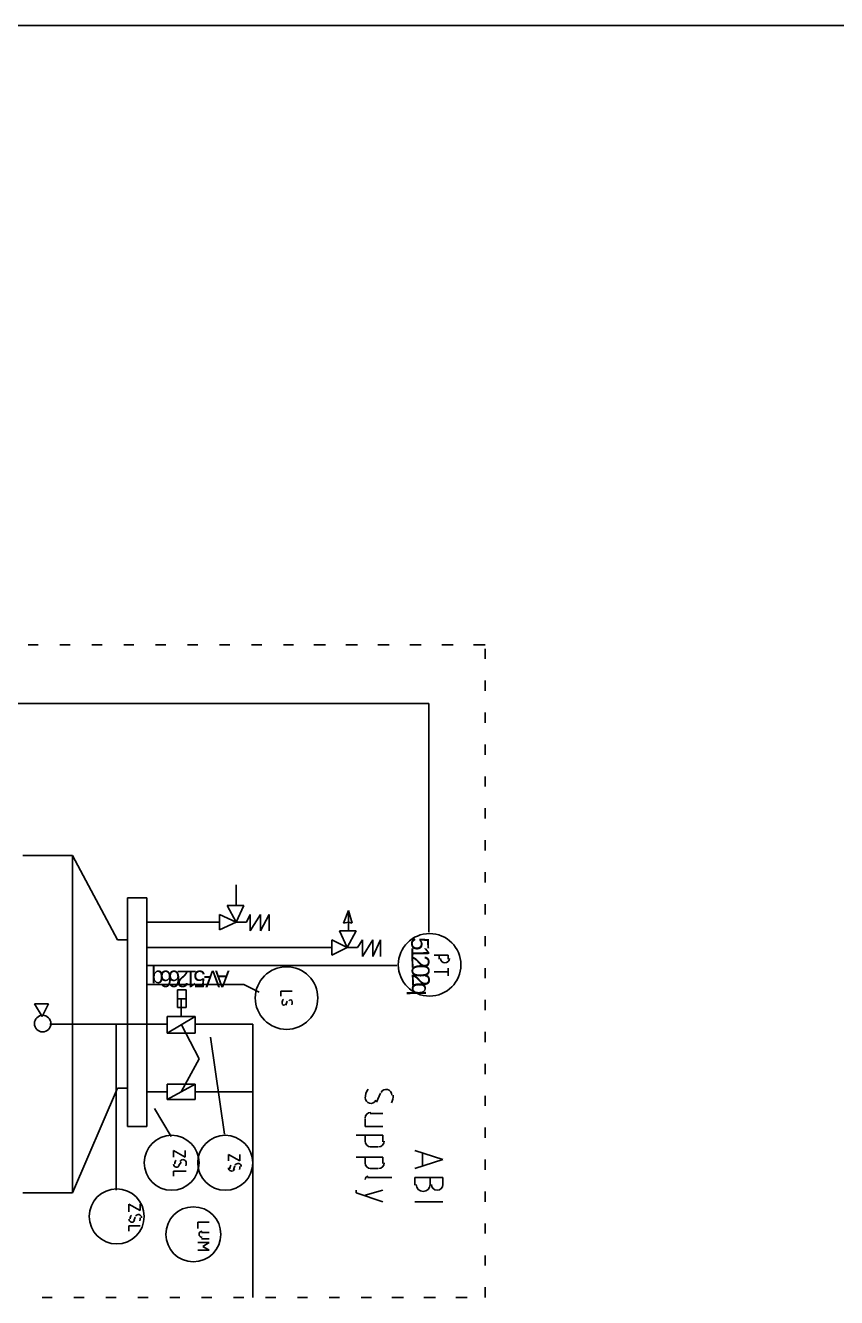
# Model space of a CAD drawing. Header units: millimetres. Extents: x 0 to 33.1, y 1.5 to 45.3.
# Drawn here: x 10.434 to 11.493, y 32.229 to 33.889 of the extents above; entities that cross this region are included whole.
import ezdxf

# ---------------------------------------------------------------- set-up
doc = ezdxf.new("R2010")
doc.units = ezdxf.units.MM
doc.header["$MEASUREMENT"] = 0
doc.layers.get('0').update_dxf_attribs({"linetype": 'CONTINUOUS'})

msp = doc.modelspace()

# ---------------------------------------------------------------- linework, layer by layer
at = {"color": 7, "linetype": 'Continuous'}
msp.add_line((8.50944, 33.8894), (11.8028, 33.8894), dxfattribs=at)
at = {"color": 140, "linetype": 'Continuous'}
for p, q in [((10.4511, 33.0811), (10.4378, 33.0811)), ((10.4928, 33.0811), (10.4794, 33.0811)), ((10.5344, 33.0811), (10.5211, 33.0811)), ((10.5761, 33.0811), (10.5628, 33.0811)), ((10.6178, 33.0811), (10.6044, 33.0811)), ((10.6594, 33.0811), (10.6461, 33.0811)), ((10.7011, 33.0811), (10.6878, 33.0811)), ((10.7428, 33.0811), (10.7294, 33.0811)), ((10.7844, 33.0811), (10.7711, 33.0811)), ((10.8261, 33.0811), (10.8111, 33.0811)), ((10.8678, 33.0811), (10.8528, 33.0811)), ((10.9094, 33.0811), (10.8944, 33.0811)), ((10.9511, 33.0811), (10.9361, 33.0811)), ((10.9928, 33.0811), (10.9778, 33.0811)), ((11.0344, 33.0811), (11.0194, 33.0811)), ((11.0344, 33.0628), (11.0344, 33.0761)), ((11.0344, 33.0211), (11.0344, 33.0344)), ((10.9611, 33.0044), (10.3244, 33.0044)), ((10.9611, 32.7061), (10.9611, 33.0044)), ((11.0344, 32.9794), (11.0344, 32.9928)), ((11.0344, 32.9378), (11.0344, 32.9511)), ((11.0344, 32.8961), (11.0344, 32.9094)), ((11.0344, 32.8544), (11.0344, 32.8678)), ((11.0344, 32.8128), (11.0344, 32.8261)), ((10.4961, 32.8061), (10.4311, 32.8061)), ((10.5545, 32.6961), (10.4961, 32.8061)), ((10.4961, 32.3661), (10.4961, 32.8061)), ((11.0344, 32.7711), (11.0344, 32.7844)), ((10.7094, 32.7411), (10.7094, 32.7678)), ((10.5928, 32.7511), (10.5678, 32.7511)), ((10.5678, 32.7511), (10.5678, 32.6961)), ((10.5928, 32.7511), (10.5928, 32.5861)), ((10.7094, 32.7194), (10.6977, 32.7411)), ((10.6977, 32.7411), (10.7195, 32.7411)), ((10.7195, 32.7411), (10.7094, 32.7194)), ((11.0344, 32.7294), (11.0344, 32.7428)), ((10.6878, 32.7194), (10.5928, 32.7194)), ((10.6878, 32.7094), (10.6878, 32.7294)), ((10.6878, 32.7294), (10.7094, 32.7194)), ((10.7094, 32.7194), (10.6878, 32.7094)), ((10.7094, 32.7194), (10.7228, 32.7194)), ((10.7228, 32.7194), (10.7278, 32.7294)), ((10.7278, 32.7294), (10.7278, 32.7078)), ((10.7278, 32.7078), (10.7411, 32.7294)), ((10.7411, 32.7294), (10.7411, 32.7078)), ((10.7411, 32.7078), (10.7528, 32.7294)), ((10.7528, 32.7294), (10.7528, 32.7078)), ((10.8494, 32.7178), (10.8561, 32.7344)), ((10.8561, 32.7194), (10.8494, 32.7178)), ((10.8561, 32.7344), (10.8611, 32.7178)), ((10.8561, 32.7344), (10.8611, 32.7178)), ((10.8561, 32.7078), (10.8561, 32.7344)), ((10.8611, 32.7178), (10.8561, 32.7194)), ((10.8611, 32.7178), (10.8561, 32.7194)), ((10.8544, 32.6861), (10.8445, 32.7078)), ((10.8445, 32.7078), (10.8661, 32.7078)), ((10.8661, 32.7078), (10.8544, 32.6861)), ((10.5678, 32.6961), (10.5545, 32.6961)), ((10.5678, 32.6961), (10.5678, 32.5028)), ((10.8344, 32.6861), (10.5928, 32.6861)), ((10.8344, 32.6761), (10.8344, 32.6961)), ((10.8344, 32.6961), (10.8544, 32.6861)), ((10.8544, 32.6861), (10.8344, 32.6761)), ((10.8544, 32.6861), (10.8678, 32.6861)), ((10.8678, 32.6861), (10.8745, 32.6961)), ((10.8745, 32.6961), (10.8745, 32.6744)), ((10.8745, 32.6744), (10.8878, 32.6961)), ((10.8878, 32.6961), (10.8878, 32.6744)), ((10.8878, 32.6744), (10.8978, 32.6961)), ((10.8978, 32.6961), (10.8978, 32.6744)), ((11.0344, 32.6878), (11.0344, 32.7011)), ((10.9678, 32.6761), (10.9861, 32.6761)), ((10.9744, 32.6711), (10.9744, 32.6761)), ((10.9861, 32.6761), (10.9861, 32.6711)), ((10.9194, 32.6628), (10.5928, 32.6628)), ((10.9678, 32.6544), (10.9861, 32.6544)), ((10.9861, 32.6594), (10.9861, 32.6494)), ((11.0344, 32.6461), (11.0344, 32.6594)), ((10.5928, 32.6378), (10.7195, 32.6378)), ((10.7195, 32.6378), (10.7394, 32.6278)), ((10.6444, 32.6311), (10.6328, 32.6311)), ((10.6328, 32.6311), (10.6328, 32.6078)), ((10.6444, 32.6194), (10.6328, 32.6194)), ((10.6378, 32.5961), (10.6378, 32.6194)), ((10.6444, 32.6078), (10.6444, 32.6311)), ((10.7828, 32.6294), (10.7678, 32.6294)), ((10.7678, 32.6294), (10.7678, 32.6228)), ((10.4461, 32.6128), (10.4561, 32.5961)), ((10.4645, 32.6128), (10.4461, 32.6128)), ((10.4561, 32.5961), (10.4645, 32.6128)), ((10.6328, 32.6078), (10.6444, 32.6078)), ((10.7761, 32.6161), (10.7745, 32.6111)), ((11.0344, 32.6044), (11.0344, 32.6178)), ((10.5928, 32.5861), (10.4661, 32.5861)), ((10.5528, 32.3694), (10.5528, 32.5861)), ((10.5928, 32.5861), (10.6195, 32.5861)), ((10.5928, 32.4528), (10.5928, 32.5861)), ((10.6195, 32.5744), (10.6195, 32.5961)), ((10.6195, 32.5961), (10.6561, 32.5961)), ((10.6561, 32.5961), (10.6195, 32.5744)), ((10.6611, 32.5411), (10.6378, 32.5861)), ((10.6561, 32.5961), (10.6561, 32.5744)), ((10.6561, 32.5861), (10.7311, 32.5861)), ((10.7311, 32.5861), (10.7311, 32.3394)), ((10.6561, 32.5744), (10.6195, 32.5744)), ((10.6944, 32.4428), (10.6761, 32.5694)), ((11.0344, 32.5628), (11.0344, 32.5761)), ((10.6611, 32.5411), (10.6378, 32.4978)), ((11.0344, 32.5211), (11.0344, 32.5344)), ((10.6195, 32.4878), (10.6195, 32.5078)), ((10.6195, 32.5078), (10.6561, 32.5078)), ((10.6561, 32.5078), (10.6195, 32.4878)), ((10.6561, 32.5078), (10.6561, 32.4878)), ((10.5545, 32.5028), (10.4961, 32.3661)), ((10.5678, 32.5028), (10.5545, 32.5028)), ((10.5678, 32.4528), (10.5678, 32.5028)), ((10.5928, 32.4978), (10.6195, 32.4978)), ((10.6561, 32.4878), (10.6195, 32.4878)), ((10.6561, 32.4978), (10.7311, 32.4978)), ((10.7311, 32.5011), (10.7311, 32.2294)), ((10.8978, 32.4961), (10.8928, 32.4844)), ((11.0344, 32.4794), (11.0344, 32.4928)), ((10.6245, 32.4394), (10.6028, 32.4761)), ((10.8778, 32.4628), (10.8778, 32.4528)), ((10.9011, 32.4694), (10.8844, 32.4694)), ((10.5928, 32.4528), (10.5678, 32.4528)), ((10.8661, 32.4411), (10.9011, 32.4411)), ((10.8778, 32.4528), (10.9011, 32.4528)), ((10.8778, 32.4328), (10.8778, 32.4411)), ((10.9011, 32.4411), (10.9011, 32.4328)), ((11.0344, 32.4378), (11.0344, 32.4511)), ((10.6428, 32.4128), (10.6278, 32.4211)), ((10.6278, 32.4211), (10.6278, 32.4128)), ((10.6428, 32.4211), (10.6428, 32.4128)), ((10.8944, 32.4261), (10.8844, 32.4261)), ((10.9428, 32.4211), (10.9794, 32.4094)), ((10.6378, 32.4061), (10.6344, 32.4011)), ((10.7145, 32.4078), (10.6994, 32.4161)), ((10.6994, 32.4161), (10.6994, 32.4078)), ((10.7145, 32.4161), (10.7145, 32.4078)), ((10.8661, 32.4128), (10.9011, 32.4128)), ((10.8778, 32.4044), (10.8778, 32.4128)), ((10.9011, 32.4128), (10.9011, 32.4044)), ((10.9794, 32.4094), (10.9428, 32.3978)), ((10.9528, 32.4011), (10.9528, 32.4178)), ((11.0344, 32.3961), (11.0344, 32.4094)), ((10.6444, 32.3944), (10.6278, 32.3944)), ((10.6278, 32.3944), (10.6278, 32.3878)), ((10.7078, 32.4011), (10.7061, 32.3961)), ((10.8944, 32.3978), (10.8844, 32.3978)), ((10.8811, 32.3861), (10.9128, 32.3861)), ((10.9428, 32.3861), (10.9428, 32.3761)), ((10.9794, 32.3861), (10.9428, 32.3861)), ((10.9628, 32.3761), (10.9628, 32.3861)), ((10.9794, 32.3761), (10.9794, 32.3861)), ((10.4961, 32.3661), (10.4311, 32.3661)), ((10.8661, 32.3694), (10.8661, 32.3661)), ((10.8661, 32.3661), (10.9011, 32.3544)), ((10.9011, 32.3694), (10.8778, 32.3628)), ((10.9428, 32.3544), (10.9794, 32.3544)), ((11.0344, 32.3544), (11.0344, 32.3678)), ((10.5844, 32.3428), (10.5694, 32.3511)), ((10.5694, 32.3511), (10.5694, 32.3411)), ((10.5844, 32.3511), (10.5844, 32.3428)), ((10.5844, 32.3228), (10.5694, 32.3228)), ((10.5694, 32.3228), (10.5694, 32.3161)), ((10.5778, 32.3344), (10.5761, 32.3294)), ((10.6744, 32.3278), (10.6594, 32.3278)), ((10.6594, 32.3278), (10.6594, 32.3194)), ((11.0344, 32.3128), (11.0344, 32.3261)), ((10.6744, 32.3144), (10.6644, 32.3144)), ((10.6644, 32.3061), (10.6744, 32.3061)), ((10.6594, 32.3011), (10.6744, 32.3011)), ((10.6744, 32.2911), (10.6594, 32.2911)), ((10.6744, 32.3011), (10.6661, 32.2961)), ((10.6661, 32.2961), (10.6744, 32.2911)), ((11.0344, 32.2711), (11.0344, 32.2844)), ((11.0344, 32.2294), (11.0344, 32.2428)), ((10.4561, 32.2294), (10.4695, 32.2294)), ((10.4978, 32.2294), (10.5111, 32.2294)), ((10.5394, 32.2294), (10.5528, 32.2294)), ((10.5811, 32.2294), (10.5945, 32.2294)), ((10.6228, 32.2294), (10.6361, 32.2294)), ((10.6644, 32.2294), (10.6778, 32.2294)), ((10.7061, 32.2294), (10.7195, 32.2294)), ((10.7478, 32.2294), (10.7611, 32.2294)), ((10.7894, 32.2294), (10.8028, 32.2294)), ((10.8311, 32.2294), (10.8445, 32.2294)), ((10.8728, 32.2294), (10.8861, 32.2294)), ((10.9128, 32.2294), (10.9278, 32.2294)), ((10.9544, 32.2294), (10.9695, 32.2294)), ((10.9961, 32.2294), (11.0111, 32.2294))]:
    msp.add_line(p, q, dxfattribs=at)
for points in [[(10.962, 32.7044), (10.9394, 32.7044), (10.9211, 32.6861), (10.9211, 32.6636)], [(11.0028, 32.6636), (11.0028, 32.6861), (10.9845, 32.7044), (10.962, 32.7044)], [(10.9761, 32.6719), (10.9761, 32.6686), (10.9787, 32.6661), (10.982, 32.6661)], [(10.982, 32.6661), (10.9852, 32.6661), (10.9878, 32.6687), (10.9878, 32.6719)], [(10.7753, 32.6611), (10.7527, 32.6611), (10.7344, 32.6429), (10.7344, 32.6203)], [(10.8161, 32.6203), (10.8161, 32.6429), (10.7978, 32.6611), (10.7753, 32.6611)], [(10.9211, 32.6636), (10.9211, 32.6411), (10.9394, 32.6228), (10.962, 32.6228)], [(10.962, 32.6228), (10.9845, 32.6228), (11.0028, 32.6411), (11.0028, 32.6636)], [(10.7344, 32.6203), (10.7344, 32.5978), (10.7527, 32.5794), (10.7753, 32.5794)], [(10.7753, 32.5794), (10.7978, 32.5794), (10.8161, 32.5978), (10.8161, 32.6203)], [(10.7711, 32.6188), (10.7701, 32.6174), (10.7695, 32.6157), (10.7694, 32.6139)], [(10.7694, 32.6136), (10.7695, 32.6124), (10.7702, 32.6114), (10.7714, 32.6111)], [(10.7714, 32.6111), (10.7725, 32.6108), (10.7737, 32.6114), (10.7742, 32.6125)], [(10.7808, 32.6178), (10.7797, 32.6179), (10.7785, 32.6174), (10.7781, 32.6164)], [(10.7828, 32.6153), (10.7828, 32.6165), (10.782, 32.6175), (10.7808, 32.6178)], [(10.782, 32.6113), (10.7825, 32.6125), (10.7828, 32.6139), (10.7828, 32.6153)], [(10.4569, 32.5978), (10.451, 32.5978), (10.4461, 32.5929), (10.4461, 32.5869)], [(10.4461, 32.5869), (10.4461, 32.581), (10.451, 32.5761), (10.4569, 32.5761)], [(10.4678, 32.5869), (10.4678, 32.5929), (10.4629, 32.5978), (10.4569, 32.5978)], [(10.4569, 32.5761), (10.4629, 32.5761), (10.4678, 32.581), (10.4678, 32.5869)], [(10.8817, 32.5014), (10.8793, 32.4979), (10.878, 32.4938), (10.8778, 32.4896)], [(10.8778, 32.4903), (10.8778, 32.4868), (10.8802, 32.4838), (10.8836, 32.4829)], [(10.8836, 32.4829), (10.8869, 32.4822), (10.8904, 32.4838), (10.892, 32.4868)], [(10.907, 32.501), (10.9037, 32.5017), (10.9002, 32.5001), (10.8986, 32.4971)], [(10.9128, 32.4936), (10.9128, 32.4971), (10.9104, 32.5001), (10.907, 32.501)], [(10.9124, 32.4833), (10.9137, 32.4865), (10.9144, 32.4899), (10.9144, 32.4933)], [(10.8852, 32.4711), (10.8811, 32.4711), (10.8778, 32.4678), (10.8778, 32.4636)], [(10.6253, 32.4411), (10.6055, 32.4411), (10.5895, 32.4251), (10.5895, 32.4053)], [(10.6611, 32.4053), (10.6611, 32.4251), (10.6451, 32.4411), (10.6253, 32.4411)], [(10.6953, 32.4411), (10.6755, 32.4411), (10.6594, 32.4251), (10.6594, 32.4053)], [(10.7311, 32.4053), (10.7311, 32.4251), (10.7151, 32.4411), (10.6953, 32.4411)], [(10.8778, 32.4336), (10.8778, 32.4294), (10.8811, 32.4261), (10.8852, 32.4261)], [(10.8953, 32.4261), (10.8994, 32.4261), (10.9028, 32.4294), (10.9028, 32.4336)], [(10.5895, 32.4053), (10.5895, 32.3854), (10.6055, 32.3694), (10.6253, 32.3694)], [(10.6253, 32.3694), (10.6451, 32.3694), (10.6611, 32.3854), (10.6611, 32.4053)], [(10.6278, 32.4036), (10.6278, 32.4017), (10.6291, 32.4), (10.631, 32.3996)], [(10.631, 32.4087), (10.63, 32.4074), (10.6295, 32.4057), (10.6294, 32.4039)], [(10.6412, 32.4093), (10.6393, 32.4097), (10.6374, 32.4089), (10.6366, 32.4071)], [(10.6444, 32.4053), (10.6444, 32.4072), (10.6431, 32.4089), (10.6412, 32.4093)], [(10.6437, 32.4012), (10.6442, 32.4025), (10.6444, 32.4039), (10.6444, 32.4053)], [(10.6594, 32.4053), (10.6594, 32.3854), (10.6755, 32.3694), (10.6953, 32.3694)], [(10.6953, 32.3694), (10.7151, 32.3694), (10.7311, 32.3854), (10.7311, 32.4053)], [(10.7129, 32.4043), (10.711, 32.4047), (10.7091, 32.4039), (10.7082, 32.4021)], [(10.7161, 32.4003), (10.7161, 32.4022), (10.7147, 32.4039), (10.7129, 32.4043)], [(10.8778, 32.4053), (10.8778, 32.4011), (10.8811, 32.3978), (10.8852, 32.3978)], [(10.8953, 32.3978), (10.8994, 32.3978), (10.9028, 32.4011), (10.9028, 32.4053)], [(10.631, 32.3996), (10.6329, 32.3992), (10.6348, 32.4), (10.6357, 32.4018)], [(10.6994, 32.3986), (10.6995, 32.3967), (10.7008, 32.395), (10.7027, 32.3946)], [(10.7027, 32.4021), (10.7017, 32.4007), (10.7012, 32.399), (10.7011, 32.3972)], [(10.7027, 32.3946), (10.7045, 32.3942), (10.7065, 32.395), (10.7074, 32.3968)], [(10.7137, 32.3963), (10.7142, 32.3975), (10.7145, 32.3989), (10.7145, 32.4003)], [(10.8819, 32.3878), (10.8797, 32.3878), (10.8778, 32.386), (10.8778, 32.3836)], [(10.5536, 32.3711), (10.5338, 32.3711), (10.5178, 32.3551), (10.5178, 32.3353)], [(10.5895, 32.3353), (10.5895, 32.3551), (10.5734, 32.3711), (10.5536, 32.3711)], [(10.9444, 32.3769), (10.9444, 32.3718), (10.9486, 32.3678), (10.9536, 32.3678)], [(10.9536, 32.3678), (10.9587, 32.3678), (10.9628, 32.3718), (10.9628, 32.3769)], [(10.9645, 32.3769), (10.9645, 32.3728), (10.9678, 32.3694), (10.9719, 32.3694)], [(10.9719, 32.3694), (10.9761, 32.3694), (10.9794, 32.3728), (10.9794, 32.3769)], [(10.5727, 32.3371), (10.5717, 32.3357), (10.5712, 32.334), (10.5711, 32.3322)], [(10.5829, 32.3376), (10.581, 32.3381), (10.5791, 32.3372), (10.5782, 32.3354)], [(10.5861, 32.3336), (10.5861, 32.3356), (10.5847, 32.3372), (10.5829, 32.3376)], [(10.6536, 32.3478), (10.6338, 32.3478), (10.6178, 32.3318), (10.6178, 32.3119)], [(10.6895, 32.3119), (10.6895, 32.3318), (10.6734, 32.3478), (10.6536, 32.3478)], [(10.5178, 32.3353), (10.5178, 32.3154), (10.5338, 32.2994), (10.5536, 32.2994)], [(10.5536, 32.2994), (10.5734, 32.2994), (10.5895, 32.3154), (10.5895, 32.3353)], [(10.5694, 32.3319), (10.5694, 32.33), (10.5708, 32.3283), (10.5727, 32.3279)], [(10.5727, 32.3279), (10.5745, 32.3275), (10.5765, 32.3283), (10.5773, 32.3301)], [(10.5837, 32.3296), (10.5842, 32.3308), (10.5844, 32.3322), (10.5844, 32.3336)], [(10.6178, 32.3119), (10.6178, 32.2922), (10.6338, 32.2761), (10.6536, 32.2761)], [(10.6536, 32.2761), (10.6734, 32.2761), (10.6895, 32.2922), (10.6895, 32.3119)], [(10.6653, 32.3161), (10.6629, 32.3161), (10.6611, 32.3143), (10.6611, 32.3119)], [(10.6611, 32.3119), (10.6611, 32.3096), (10.663, 32.3078), (10.6653, 32.3078)]]:
    msp.add_open_spline(points, degree=3, dxfattribs=at)

# ---------------------------------------------------------------- texts
at = {"color": 140}
for s, height, rotation, p in [('5', 0.023333, 271.274, (10.9378, 32.6994)), ('1', 0.023333, 271.274, (10.938, 32.6876)), ('2', 0.023333, 271.274, (10.9382, 32.6758)), ('q', 0.021667, 180, (10.6149, 32.6561)), ('6', 0.021667, 180, (10.6259, 32.6561)), ('6', 0.021667, 180, (10.6368, 32.6561)), ('2', 0.021667, 180, (10.6478, 32.6561)), ('1', 0.021667, 180, (10.6587, 32.6561)), ('5', 0.021667, 180, (10.6697, 32.6561)), ('V', 0.021667, 180, (10.6886, 32.6561)), ('A', 0.021667, 180, (10.7011, 32.6561)), ('0', 0.023333, 271.274, (10.9384, 32.6642)), ('-', 0.021667, 180, (10.6763, 32.6561)), ('q', 0.023333, 271.274, (10.9389, 32.6406)), ('2', 0.023333, 271.274, (10.9387, 32.6524))]:
    msp.add_text(s, height=height, rotation=rotation, dxfattribs=at).set_placement(p)

doc.saveas('drawing.dxf')
